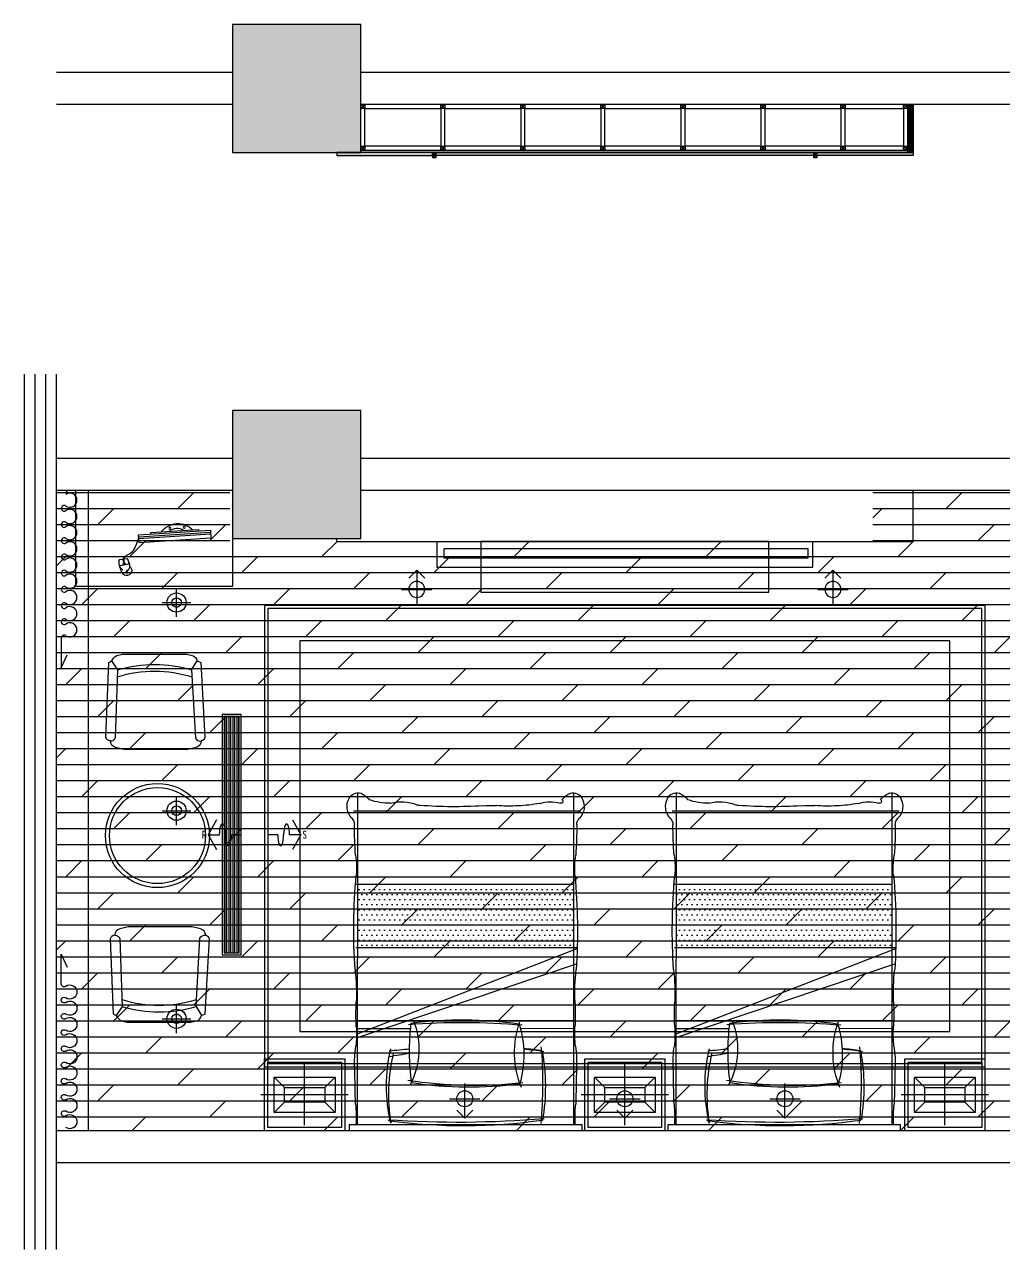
# Model space of a CAD drawing. Extents: x -153478 to 95136, y -45571 to 574449.
# Drawn here: x 16191 to 22313, y 27174 to 34826 of the extents above; entities that cross this region are included whole.
import ezdxf

# ---------------------------------------------------------------- set-up
doc = ezdxf.new("R2010")
doc.units = 0
doc.header["$LTSCALE"] = 10
doc.header["$MEASUREMENT"] = 0
doc.linetypes.add('DASH', pattern=[0.35, 0.25, -0.1])
doc.layers.get('0').update_dxf_attribs({"linetype": 'CONTINUOUS'})
for name, color, linetype in [('A 固定家具', 43, 'CONTINUOUS'), ('A 活动家具', 43, 'CONTINUOUS'), ('A 装饰完成面', 6, 'CONTINUOUS'), ('A建筑墙体', 160, 'CONTINUOUS'), ('A建筑窗户', 136, 'CONTINUOUS'), ('COLUMN', 9, 'CONTINUOUS'), ('C地面分格', 136, 'CONTINUOUS'), ('D天花分格', 136, 'CONTINUOUS'), ('D天花灯具', 1, 'CONTINUOUS'), ('K窗帘线', 43, 'CONTINUOUS'), ('PUB_HATCH', 251, 'CONTINUOUS')]:
    doc.layers.add(name, color=color, linetype=linetype)
doc.styles.add('-宋体', font='simhei.ttf', dxfattribs={"width": 0.8})

# ---------------------------------------------------------------- blocks, each defined once
blk = doc.blocks.new('_FZH')
at = {"color": 160}
blk.add_lwpolyline([(-0.5, -0.5), (0.5, -0.5), (0.5, 0.5), (-0.5, 0.5)], close=True, dxfattribs=at)
at = {"layer": 'PUB_HATCH', "color": 8}
blk.add_solid([(-0.5, -0.5), (0.5, -0.5), (-0.5, 0.5), (0.5, 0.5)], dxfattribs=at)
blk = doc.blocks.new('A$C75CF46B5')
at = {"color": 148, "linetype": 'ByBlock'}
for p, q in [((0, 30), (20, 0)), ((0, 0), (20, 30))]:
    blk.add_line(p, q, dxfattribs=at)
at = {"color": 136}
blk.add_lwpolyline([(0, 0), (20, 0), (20, 30), (0, 30)], close=True, dxfattribs=at)
blk = doc.blocks.new('DRAPES2')
at = {"layer": 'K窗帘线', "color": 43}
for p, q in [((0, 0), (82, 37.3)), ((186.3, 0), (0, 0))]:
    blk.add_line(p, q, dxfattribs=at)
at = {"layer": 'K窗帘线', "color": 43, "linetype": 'ByBlock', "extrusion": (0, 0, -1)}
for centre, major_axis, start_param, end_param in [((236.9, 53.6), (-31.3, 31.3), 4.8823, 7.06864), ((236.9, 53.6), (-31.3, 31.3), 0.785455, 2.971795), ((338.2, 53.5), (31.3, 31.3), 3.311504, 5.497844), ((338.2, 53.5), (-31.3, 31.3), 0.785455, 2.971795), ((439.4, 53.5), (-31.3, 31.3), 4.8823, 7.06864), ((439.4, 53.5), (-31.3, 31.3), 0.785455, 2.971795), ((540.7, 53.5), (31.3, 31.3), 3.311504, 5.497844), ((540.7, 53.5), (31.3, 31.3), -0.785341, 1.400999), ((641.9, 53.5), (-31.3, 31.3), 4.8823, 7.06864), ((641.9, 53.5), (-31.3, 31.3), 0.785455, 2.971795), ((743.2, 53.5), (31.3, 31.3), 3.311504, 5.497844), ((743.2, 53.5), (-31.3, 31.3), 0.785455, 2.971795), ((844.4, 53.5), (-31.3, 31.3), 4.8823, 7.06864), ((844.4, 53.5), (-31.3, 31.3), 0.785455, 2.971795), ((945.7, 53.5), (31.3, 31.3), 3.311504, 5.497844), ((945.7, 53.5), (31.3, 31.3), -0.785341, 1.400999), ((186.3, 17.8), (-12.6, 12.6), 1.740708, 3.927048), ((287.6, 17.7), (-12.6, 12.6), 1.740708, 6.113388), ((388.8, 17.7), (-12.6, 12.6), 1.740708, 6.113388), ((490.1, 17.7), (12.6, 12.6), 0.169911, 4.542591), ((591.3, 17.7), (12.6, 12.6), 2.356251, 4.542591), ((591.3, 17.7), (-12.6, 12.6), 1.740708, 3.927048), ((692.6, 17.7), (-12.6, 12.6), 1.740708, 6.113388), ((793.8, 17.7), (-12.6, 12.6), 1.740708, 6.113388), ((895.1, 17.7), (12.6, 12.6), 0.169911, 4.542591), ((996.3, 17.7), (12.6, 12.6), 2.356251, 4.542591)]:
    blk.add_ellipse(centre, major_axis=major_axis, ratio=1, start_param=start_param, end_param=end_param, dxfattribs=at)
at = {"layer": 'K窗帘线', "color": 43, "extrusion": (0, 0, -1)}
for centre, major_axis, start_param, end_param in [((1046.7, 53.5), (-31.3, 31.3), 4.8823, 7.06864), ((1046.7, 53.5), (-31.3, 31.3), 0.785455, 2.971795), ((996.1, 17.7), (-12.6, 12.6), 1.740708, 3.927048)]:
    blk.add_ellipse(centre, major_axis=major_axis, ratio=1, start_param=start_param, end_param=end_param, dxfattribs=at)
blk = doc.blocks.new('A$C009A5797')
at = {"layer": 'A 活动家具', "linetype": 'Continuous'}
h = blk.add_hatch(dxfattribs=at)
h.set_pattern_fill('DOTS', color=256, scale=20, style=0)
h.set_pattern_definition([(0, (-14785.876, -183188.47), (15.875, 31.75), [0, -31.75])])
h.paths.add_polyline_path([(672.9, -1541.3), (672.9, -1145.3), (-673.9, -1145.3), (-673.5, -1541.3)])
for p, q in [((725, 0), (-725, 0)), ((-675, -40), (-672.9, -2109)), ((675, -40), (675, -2109)), ((-675.5, -584), (698.3, -1046)), ((-674.4, -606.6), (697, -1139.8)), ((-343.4, -637.4), (-674.4, -637)), ((-672.3, -688.7), (684.7, -688.7)), ((682.6, -638.4), (342.8, -638)), ((-685, -1145.3), (697.2, -1145.3)), ((-684, -1541.3), (672.9, -1541.3)), ((-700.4, -2000), (719.1, -2000))]:
    blk.add_line(p, q, dxfattribs=at)
blk.add_lwpolyline([(-725, 0), (-725, -40), (725, -40), (725, 0)], dxfattribs=at)
for centre, radius, start, end in [((-1575.9, -84.9), 892.2, 354.75915, 2.88184), ((514.2, -279.6), 1008.3, 166.76262, 193.379), ((-51, -6579.3), 6526.4, 85.23673, 93.81934), ((599.9, -228), 1080.4, 170.47988, 193.86928), ((-11.9, -3494.1), 3463.6, 81.8348, 97.77169), ((-2123.1, -295.6), 2604, 354.96355, 5.51745), ((-727.6, -275.4), 1225.7, 349.36162, 9.85155), ((1454.2, -87.4), 770.7, 176.47614, 185.88287), ((20492.4, -723.8), 21187.2, 178.49238, 179.10433), ((-20492.3, -723.8), 21187.2, 0.89567, 1.50762), ((54.9, -3054.3), 2771.3, 83.74761, 98.62019), ((1139.9, -495.6), 1490.1, 172.44671, 186.84862), ((-767.7, -510.6), 476.4, 338.04758, 28.07993), ((22.2, -2611), 2339.1, 82.24544, 98.83963), ((872.6, -487.9), 567.4, 157.46258, 199.88393), ((-291.9, -474.8), 655.3, 342.85913, 16.07365), ((-115.7, -432.5), 577.9, 176.03666, 189.53314), ((115.8, -432.5), 577.9, 350.46686, 3.96334), ((-1479.3, -606), 797.5, 356.782, 5.59148), ((139.9, 3088.4), 3606.5, 260.12572, 262.19158), ((33.1, 4425), 4951.6, 264.086, 265.56212), ((152.3, 1590), 2116.7, 275.68835, 278.8235), ((222.3, 1099.5), 1617.7, 274.96667, 279.48606), ((1479.4, -606), 797.5, 174.40852, 183.218), ((812.5, -727.1), 1497.5, 177.0776, 182.9224), ((-20.9, 3860), 4537.3, 265.74423, 274.74094), ((-21.5, 1703.9), 2398.4, 262.38074, 278.53307), ((-812.4, -727.1), 1497.5, 357.0776, 2.9224), ((-1978.3, -856.8), 1296.3, 353.33019, 2.35813), ((1978.5, -856.8), 1296.3, 177.64187, 186.66981), ((3140.5, -1251.1), 3839, 176.3593, 185.15102), ((-3140.3, -1251.1), 3839, 354.84898, 3.6407), ((-1189.8, -1640.2), 508.8, 350.76993, 5.00453), ((1190, -1640.2), 508.8, 174.99547, 189.23007), ((1981.4, -1910.5), 2675.7, 175.95616, 180.02809), ((-1981.3, -1910.5), 2675.7, 359.97191, 4.04384), ((-748.6, -1913.1), 54.3, 313.7565, 1.4444), ((748.7, -1913.1), 54.3, 178.5556, 226.2435), ((-635.8, -2025.5), 104.9, 135.78413, 208.72126), ((636, -2025.5), 104.9, 331.27874, 44.21587), ((-483.6, -2398.1), 350.7, 87.74964, 109.64634), ((-403.9, -1777.3), 278.3, 256.29612, 291.05605), ((-335.5, -1849.1), 190.6, 279.54829, 285.67625), ((-71.6, -4861.5), 2836.9, 86.41809, 94.29456), ((168.1, -1228), 804.6, 265.54391, 271.72422), ((273.7, -2953.2), 924.5, 86.58351, 95.04736), ((293.2, -2953.2), 923.5, 79.4443, 87.79245), ((531.4, -1822), 233.7, 252.81922, 285.00129), ((596.7, -2057.8), 11.2, 296.22056, 115.59262), ((-672.3, -2050.4), 61.1, 204.65516, 287.05817), ((-709.4, -1983.4), 137, 293.70607, 321.95597), ((709.6, -1983.5), 137, 218.04403, 246.29393), ((672.4, -2050.4), 61.1, 252.94183, 335.34484)]:
    blk.add_arc(centre, radius, start, end, dxfattribs=at)
blk = doc.blocks.new('600x450床头几')
at = {"layer": 'A 活动家具', "color": 8, "linetype": 'Continuous'}
for p, q in [((-50, -190), (-50, 190)), ((-175, 45), (-240, 110)), ((75, 45), (140, 110)), ((222.8, 0), (-322.8, 0)), ((-175, -45), (-240, -110)), ((75, -45), (140, -110))]:
    blk.add_line(p, q, dxfattribs=at)
at = {"layer": 'A 活动家具', "linetype": 'Continuous'}
for points in [[(200, 225), (200, -225), (-300, -225), (-300, 225)], [(180, 205), (180, -205), (-280, -205), (-280, 205)], [(140, -110), (-240, -110), (-240, 110), (140, 110)]]:
    blk.add_lwpolyline(points, close=True, dxfattribs=at)
at = {"layer": 'A 活动家具', "color": 8, "linetype": 'Continuous'}
blk.add_lwpolyline([(75, -45), (-175, -45), (-175, 45), (75, 45)], close=True, dxfattribs=at)
blk = doc.blocks.new('QRQR')
at = {"layer": 'A 活动家具', "linetype": 'Continuous'}
for p, q in [((-230.2, -97.6), (-266.4, -42.7)), ((231.9, -98.3), (266.4, -42.7))]:
    blk.add_line(p, q, dxfattribs=at)
blk.add_lwpolyline([(-191.6, -596.5), (-217.7, -590), (-243.8, -583.5, -0.344151), (-275.6, -542.7, -0.318714), (-303.8, -519.8), (-286.5, -51.7), (-266.4, -42.7, -0.164168), (-235.1, -8.9), (-199.7, 0), (199.7, 0), (235.1, -8.9, -0.298595), (266.4, -42.7), (288.2, -52.5), (315, -520.5, -0.274063), (291.9, -542.7, -0.344151), (260, -583.5), (207.8, -596.5), (-191.6, -596.5)], format="xyb", close=True, dxfattribs=at)
blk.add_lwpolyline([(-275.6, -542.7, 0.318714), (-244.7, -523.6), (-230.2, -97.6, -0.143237), (231.9, -98.3), (255.9, -524.4, 0.364606), (291.9, -542.7)], format="xyb", dxfattribs=at)
at = {"layer": 'A 活动家具', "linetype": 'Continuous', "extrusion": (-1.0584e-16, -3.00163e-16, -1)}
blk.add_ellipse((-0.4, -887.8), major_axis=(600.9, 499.9), ratio=1, start_param=-1.177212, end_param=-0.571226, dxfattribs=at)
blk = doc.blocks.new('QBLOCK2008041212054960')
at = {"layer": 'A 活动家具'}
for p, q in [((-264.3, 158.3, -1040), (172.8, 51.4, -1040)), ((-261.9, 168, -1040), (175.2, 61.1, -1040)), ((-184.5, 174.8, -1040), (-186.9, 165.1, -1040)), ((106.9, 103.6, -1040), (-184.5, 174.8, -1040)), ((104.5, 93.9, -1040), (106.9, 103.6, -1040)), ((207.1, -105, -1040), (201, -117.3, -1040)), ((201, -117.3, -1040), (203.1, -118.5, -1040)), ((219.3, -85.2, -1040), (205.2, -113.3, -1040)), ((261.8, -134.2, -1040), (205.2, -113.3, -1040)), ((207.1, -105, -1040), (208.9, -105.9, -1040)), ((267, -98, -1040), (225.5, -82.7, -1040)), ((234.3, -120.4, -1040), (233, -123.6, -1040)), ((239.3, -108.8, -1040), (237, -114.1, -1040)), ((247.2, -90.7, -1040), (245.6, -94.3, -1040))]:
    blk.add_line(p, q, dxfattribs=at)
at = {"layer": 'A 活动家具', "elevation": -1040}
blk.add_lwpolyline([(-258.3, 182.6), (-270.2, 134), (166.9, 27.1), (178.8, 75.7)], close=True, dxfattribs=at)
at = {"layer": 'A 活动家具'}
for centre in [(-94.4, 172.3, -1040), (-6.2, 150.7, -1040)]:
    blk.add_circle(centre, 6.6, dxfattribs=at)
for centre, radius, start, end in [((-72.4, 61.1, -1040), 128.4, 27.03317, 125.48048), ((-62.9, 90.3, -1040), 69.4, 36.32293, 116.19072), ((214.3, -155.9, -1040), 33.4, 171.1828, 247.4847), ((253.4, -136, -1040), 53.3, 164.76817, 205.26714), ((253.4, -136, -1040), 53.3, 154.76293, 164.76817), ((181.3, -161.7, -1040), 27.9, 333.84389, 25.10416), ((181.3, -161.7, -1040), 30.9, 334.41458, 18.50856), ((223.8, -87.4, -1040), 5, 69.71217, 153.2894), ((112.7, -77.2, -1040), 159.6, 321.12939, 350.49259), ((214.7, -114.2, -1040), 51.2, 296.42725, 336.99947), ((265.2, -102.7, -1040), 5, 350.49259, 69.71217), ((213.6, -160.9, -1040), 28.6, 244.82124, 324.86169)]:
    blk.add_arc(centre, radius, start, end, dxfattribs=at)
for centre, major_axis in [((236, -117.4, -1040), (-7.45, 2.72)), ((242.5, -101.6, -1040), (3.15, 7.28))]:
    blk.add_ellipse(centre, major_axis=major_axis, ratio=0.432067, dxfattribs=at)
for points, knots in [([(247.2, -90.7, -1040), (238.3, -78.1, -1040), (237.2, -65.2, -1040), (204.9, -47.5, -1040), (184.5, -12.3, -1040), (174, 56.2, -1040)], [0, 0, 0, 0, 54.549651, 126.009239, 156.340807, 156.340807, 156.340807, 156.340807]), ([(202, -122, -1040), (200.5, -124.3, -1040), (196.4, -129.2, -1040), (190.1, -135.8, -1040), (183.8, -142.6, -1040), (181.8, -148.2, -1040), (181.3, -150.8, -1040)], [9.51244, 9.51244, 9.51244, 9.51244, 17.355242, 27.460135, 36.892546, 44.800695, 44.800695, 44.800695, 44.800695])]:
    blk.add_open_spline(points, degree=3, knots=knots, dxfattribs=at)
blk = doc.blocks.new('暗装射灯(角度可调)')
at = {"color": 8, "linetype": 'ByBlock'}
for p, q in [((0, -1.9), (0, 1.9)), ((2.4, 0), (-1.9, 0))]:
    blk.add_line(p, q, dxfattribs=at)
blk.add_lwpolyline([(1.4, 1), (2.4, 0), (1.4, -1)], dxfattribs=at)
at = {"color": 0, "linetype": 'ByBlock'}
blk.add_circle((0, 0), 1, dxfattribs=at)
blk = doc.blocks.new('*U62')
at = {"xscale": 50, "yscale": 50, "zscale": 50}
blk.add_blockref('暗装射灯(角度可调)', (27895.3, -2006.6), dxfattribs=at)
blk = doc.blocks.new('暗装筒灯')
at = {"color": 8}
for p, q in [((0, -90), (0, 90)), ((-90, 0), (90, 0))]:
    blk.add_line(p, q, dxfattribs=at)
blk.add_circle((0, 0), 60)
blk.add_circle((0, 0), 30, dxfattribs=at)
blk = doc.blocks.new('*U66')
blk.add_blockref('暗装筒灯', (0, 0))
blk = doc.blocks.new('*U653')
at = {"color": 8}
for p, q in [((-737.5, 42.5), (737.5, 42.5)), ((-737.5, 32.5), (737.5, 32.5)), ((-737.5, 17.5), (737.5, 17.5)), ((-737.5, 7.5), (737.5, 7.5)), ((-737.5, -7.5), (737.5, -7.5)), ((-737.5, -17.5), (737.5, -17.5)), ((-737.5, -32.5), (737.5, -32.5)), ((-737.5, -42.5), (737.5, -42.5))]:
    blk.add_line(p, q, dxfattribs=at)
for points in [[(750, 60), (-750, 60), (-750, -60), (750, -60)], [(737.5, 47.5), (-737.5, 47.5), (-737.5, -47.5), (737.5, -47.5)]]:
    blk.add_lwpolyline(points, close=True)
blk = doc.blocks.new('出风方向图例')
blk.add_line((62.2, 0), (0, 0))
for points in [[(154.2, 92.4), (207, 0), (154.2, -92.4)], [(207, 0), (135.3, 0)]]:
    blk.add_lwpolyline(points)
for centre, major_axis in [((80.4, 0), (0, -68.6)), ((117, 0), (0, 68.6))]:
    blk.add_ellipse(centre, major_axis=major_axis, ratio=0.266667, start_param=4.712389, end_param=7.853982)
at = {"color": 0, "linetype": 'ByBlock', "style": '-宋体', "width": 0.85}
blk.add_attdef('出风方向', (215.1, -25.1), '', height=50, dxfattribs=at)
blk = doc.blocks.new('A$C05A77B55')
at = {"layer": 'C地面分格', "linetype": 'ByBlock'}
h = blk.add_hatch(dxfattribs=at)
h.set_pattern_fill('DOLMIT', color=148, scale=400)
h.set_pattern_definition([(0, (8649.1, -8297.36), (0, 100), []), (45, (8649.1, -8297.36), (-200, 200), [141.421, -282.843])])
edge = h.paths.add_edge_path()
edge.add_line((8900, 4375.3), (8900, 3275.3))
edge.add_line((8900, 3275.3), (7000, 3275.3))
edge.add_line((7000, 3275.3), (7000, 975.3))
edge.add_line((7000, 975.3), (200, 975.3))
edge.add_line((200, 975.3), (200, 4975.3))
edge.add_line((200, 4975.3), (1282, 4975.3))
edge.add_line((1282, 4975.3), (1282, 4657.3))
edge.add_line((1282, 4657.3), (5300, 4657.3))
edge.add_line((5300, 4657.3), (5300, 4975.3))
edge.add_line((5300, 4975.3), (8400, 4975.3))
edge.add_line((8400, 4975.3), (8400, 4375.3))
edge.add_line((8400, 4375.3), (8900, 4375.3))
at = {"layer": 'A 固定家具', "linetype": 'DASH'}
blk.add_lwpolyline([(2621, 4613.3), (4894, 4613.3), (4894, 4553.3), (2621, 4553.3)], close=True, dxfattribs=at)
at = {"layer": 'A 活动家具'}
blk.add_lwpolyline([(1300, 4975.3), (1300, 4375.3), (320, 4375.3), (320, 4975.3)], dxfattribs=at)
blk.add_lwpolyline([(4650, 4339.3), (4650, 4657.3), (2850, 4657.3), (2850, 4339.3)], close=True, dxfattribs=at)
for radius in [325, 300]:
    blk.add_circle((830.6, 2819.6), radius, dxfattribs=at)
at = {"layer": 'A 装饰完成面'}
blk.add_line((1950, 4657.3), (1950, 4675.3), dxfattribs=at)
blk.add_lwpolyline([(1950, 4657.3), (5550, 4657.3), (5550, 4975.3)], dxfattribs=at)
at = {"layer": 'A建筑墙体'}
for p, q in [((1300, 5175.3), (200, 5175.3)), ((8300, 5175.3), (2100, 5175.3)), ((1300, 4975.3), (200, 4975.3)), ((8400, 4975.3), (2100, 4975.3)), ((8300, 975.3), (200, 975.3)), ((8300, 775.3), (200, 775.3))]:
    blk.add_line(p, q, dxfattribs=at)
at = {"layer": 'A建筑窗户', "color": 136}
for p, q in [((0, 5075.3), (0, 5701.4)), ((66.7, 5075.3), (66.7, 5701.4)), ((133.3, 5075.3), (133.3, 5701.4)), ((200, 5075.3), (200, 5701.4)), ((0, 875.3), (0, 5075.3)), ((66.7, 875.3), (66.7, 5075.3)), ((133.3, 875.3), (133.3, 5075.3)), ((200, 875.3), (200, 5075.3)), ((0, 234), (0, 875.3)), ((66.7, 234), (66.7, 875.3)), ((133.3, 234), (133.3, 875.3)), ((200, 234), (200, 875.3))]:
    blk.add_line(p, q, dxfattribs=at)
at = {"layer": 'D天花分格', "linetype": 'ByBlock'}
for points in [[(400, 975.3), (400, 4975.3)], [(2575, 4657.3), (2575, 4497.3), (4925, 4497.3), (4925, 4657.3)]]:
    blk.add_lwpolyline(points, dxfattribs=at)
for points in [[(1500, 1375.3), (6000, 1375.3), (6000, 4257.3), (1500, 4257.3)], [(1520, 1395.3), (5980, 1395.3), (5980, 4237.3), (1520, 4237.3)], [(1720, 1595.3), (5780, 1595.3), (5780, 4037.3), (1720, 4037.3)]]:
    blk.add_lwpolyline(points, close=True, dxfattribs=at)
at = {"layer": 'A 活动家具', "linetype": 'Continuous', "xscale": -1, "rotation": 349.8817317012442}
blk.add_blockref('QBLOCK2008041212054960', (875.3, 4593, 1040), dxfattribs=at)
at = {"layer": 'A 活动家具'}
for name, p in [('QRQR', (812.3, 3953.5)), ('600x450床头几', (1800, 1200.3)), ('600x450床头几', (3800, 1200.3)), ('600x450床头几', (5798.9, 1200.3))]:
    blk.add_blockref(name, p, dxfattribs=at)
at = {"layer": 'A 活动家具', "xscale": -1, "rotation": 180}
for name, p in [('A$C009A5797', (2755.4, 975.3)), ('A$C009A5797', (4745, 975.3)), ('QRQR', (839.8, 1654))]:
    blk.add_blockref(name, p, dxfattribs=at)
at = {"layer": 'COLUMN', "color": 3, "xscale": 799.9999999986271, "yscale": 799.9962022249175, "zscale": 799.9962022249176, "rotation": 269.9999999463837}
blk.add_blockref('_FZH', (1700, 5075.3), dxfattribs=at)
at = {"layer": 'D天花灯具', "xscale": -1, "rotation": 270}
for p in [(4456.6, -23538), (7056.6, -23538)]:
    blk.add_blockref('*U62', p, dxfattribs=at)
at = {"layer": 'D天花灯具'}
for p in [(950, 4275.3), (950, 2975.3), (950, 1675.3)]:
    blk.add_blockref('*U66', p, dxfattribs=at)
at = {"layer": 'D天花灯具', "rotation": 270}
for name, p in [('*U653', (1293.9, 2825.3)), ('*U62', (4756.6, 29070.6)), ('*U62', (5756.6, 29070.6)), ('*U62', (6756.6, 29070.6))]:
    blk.add_blockref(name, p, dxfattribs=at)
at = {"layer": 'D天花灯具'}
ref = blk.add_blockref('出风方向图例', (1353.9, 2825.3), dxfattribs=dict(at, xscale=-1))
ref.add_attrib('出风方向', 'R', (1107.5, 2800.2), dxfattribs={"layer": '0', "color": 0, "linetype": 'ByBlock', "height": 50, "style": '-宋体', "width": 0.85})
blk.add_blockref('出风方向图例', (1520, 2825.3), dxfattribs=at).add_auto_attribs({'出风方向': 'S'})
at = {"layer": 'K窗帘线', "xscale": -1, "rotation": 270}
blk.add_blockref('DRAPES2', (230, 3867.8), dxfattribs=at)
at = {"layer": 'K窗帘线', "rotation": 270}
blk.add_blockref('DRAPES2', (230, 2079.5), dxfattribs=at)

msp = doc.modelspace()

# ---------------------------------------------------------------- hatches: boundary and pattern name
at = {"linetype": 'ByBlock'}
h = msp.add_hatch(dxfattribs=at)
h.set_pattern_fill('CORK', color=148, scale=20, angle=-90)
h.set_pattern_definition([(270, (-297377.006, 559550.5333), (2.5, -1e-15), []), (45, (-297378.256, 559549.283), (-4.99999999, 4.99999999), [3.53553392, -3.53553392]), (45, (-297378.256, 559548.658), (-4.99999999, 4.99999999), [3.53553392, -3.53553392]), (45, (-297378.256, 559548.033), (-4.99999999, 4.99999999), [3.53553392, -3.53553392])])
h.paths.add_polyline_path([(21708.2, 34026.1), (21708.2, 34326.1), (21723.2, 34326.1), (21723.2, 34026.1)])
h = msp.add_hatch(dxfattribs=at)
h.set_pattern_fill('CORK', color=148, scale=20, angle=-90)
h.set_pattern_definition([(270, (-297359.006, 559550.5333), (2.5, -1e-15), []), (45, (-297360.256, 559549.283), (-4.99999999, 4.99999999), [3.53553392, -3.53553392]), (45, (-297360.256, 559548.658), (-4.99999999, 4.99999999), [3.53553392, -3.53553392]), (45, (-297360.256, 559548.033), (-4.99999999, 4.99999999), [3.53553392, -3.53553392])])
h.paths.add_polyline_path([(21723.2, 34026.1), (21723.2, 34326.1), (21741.2, 34326.1), (21741.2, 34026.1)])
h = msp.add_hatch(dxfattribs=at)
h.set_pattern_fill('CORK', color=148, scale=20, angle=-180)
h.set_pattern_definition([(180, (546829.9456, 353108.3797), (-2e-15, -2.5), []), (315, (546828.6956, 353109.63), (4.99999999, 4.99999999), [3.53553392, -3.53553392]), (315, (546828.0706, 353109.63), (4.99999999, 4.99999999), [3.53553392, -3.53553392]), (315, (546827.4456, 353109.63), (4.99999999, 4.99999999), [3.53553392, -3.53553392])])
h.paths.add_polyline_path([(18740.2, 34026.1), (18141.2, 34026.1), (18141.2, 34008.1), (18740.2, 34008.1)])
h = msp.add_hatch(dxfattribs=at)
h.set_pattern_fill('CORK', color=148, scale=20, angle=-180)
h.set_pattern_definition([(180, (546682.6343, 353126.3797), (-2e-15, -2.5), []), (315, (546681.384, 353127.63), (4.99999999, 4.99999999), [3.53553392, -3.53553392]), (315, (546680.759, 353127.63), (4.99999999, 4.99999999), [3.53553392, -3.53553392]), (315, (546680.134, 353127.63), (4.99999999, 4.99999999), [3.53553392, -3.53553392])])
h.paths.add_polyline_path([(18291.2, 34041.1), (21708.2, 34041.1), (21708.2, 34026.1), (18291.2, 34026.1)])
h = msp.add_hatch(dxfattribs=at)
h.set_pattern_fill('ANSI31', color=6, scale=10)
h.set_pattern_definition([(45, (-101, 0), (-0.883883476, 0.883883476), [])])
h.paths.add_polyline_path([(18741.2, 34026.1), (18740.2, 34026.1), (18740.2, 33995.1), (18762.2, 33995.1), (18762.2, 34026.1), (18761.2, 34026.1), (18761.2, 34025.1), (18761.2, 33996.1), (18741.2, 33996.1), (18741.2, 34025.1)])
h = msp.add_hatch(dxfattribs=at)
h.set_pattern_fill('CORK', color=148, scale=20, angle=-180)
h.set_pattern_definition([(180, (546082.6343, 353108.3797), (-2e-15, -2.5), []), (315, (546081.384, 353109.63), (4.99999999, 4.99999999), [3.53553392, -3.53553392]), (315, (546080.759, 353109.63), (4.99999999, 4.99999999), [3.53553392, -3.53553392]), (315, (546080.134, 353109.63), (4.99999999, 4.99999999), [3.53553392, -3.53553392])])
h.paths.add_polyline_path([(18762.2, 34026.1), (21120.2, 34026.1), (21120.2, 34008.1), (18762.2, 34008.1)])
h = msp.add_hatch(dxfattribs=at)
h.set_pattern_fill('ANSI31', color=6, scale=10)
h.set_pattern_definition([(45, (429.999, -4e-07), (-0.883883476, 0.883883476), [])])
h.paths.add_polyline_path([(21121.2, 34026.1), (21120.2, 34026.1), (21120.2, 33995.1), (21142.2, 33995.1), (21142.2, 34026.1), (21141.2, 34026.1), (21141.2, 34025.1), (21141.2, 33996.1), (21121.2, 33996.1), (21121.2, 34025.1)])
h = msp.add_hatch(dxfattribs=at)
h.set_pattern_fill('CORK', color=148, scale=20, angle=-180)
h.set_pattern_definition([(180, (546682.6343, 353108.3797), (-2e-15, -2.5), []), (315, (546681.384, 353109.63), (4.99999999, 4.99999999), [3.53553392, -3.53553392]), (315, (546680.759, 353109.63), (4.99999999, 4.99999999), [3.53553392, -3.53553392]), (315, (546680.134, 353109.63), (4.99999999, 4.99999999), [3.53553392, -3.53553392])])
h.paths.add_polyline_path([(21142.2, 34026.1), (21741.2, 34026.1), (21741.2, 34008.1), (21142.2, 34008.1)])

# ---------------------------------------------------------------- linework, layer by layer
at = {"color": 148, "linetype": 'ByBlock'}
for p, q in [((18317.1, 34302.1), (18291.2, 34326.1)), ((18291.2, 34302.1), (18317.1, 34326.1)), ((18817.1, 34302.1), (18791.2, 34326.1)), ((18791.2, 34302.1), (18817.1, 34326.1)), ((19317.1, 34302.1), (19291.2, 34326.1)), ((19291.2, 34302.1), (19317.1, 34326.1)), ((19817.1, 34302.1), (19791.2, 34326.1)), ((19791.2, 34302.1), (19817.1, 34326.1)), ((20317.1, 34302.1), (20291.2, 34326.1)), ((20291.2, 34302.1), (20317.1, 34326.1)), ((20817.1, 34302.1), (20791.2, 34326.1)), ((20791.2, 34302.1), (20817.1, 34326.1)), ((21317.1, 34302.1), (21291.2, 34326.1)), ((21291.2, 34302.1), (21317.1, 34326.1)), ((21708.2, 34302.1), (21682.3, 34326.1)), ((21682.3, 34302.1), (21708.2, 34326.1)), ((18317.1, 34041.1), (18291.2, 34065.2)), ((18291.2, 34041.1), (18317.1, 34065.2)), ((18817.1, 34041.1), (18791.2, 34065.2)), ((18791.2, 34041.1), (18817.1, 34065.2)), ((19317.1, 34041.1), (19291.2, 34065.2)), ((19291.2, 34041.1), (19317.1, 34065.2)), ((19817.1, 34041.1), (19791.2, 34065.2)), ((19791.2, 34041.1), (19817.1, 34065.2)), ((20317.1, 34041.1), (20291.2, 34065.2)), ((20291.2, 34041.1), (20317.1, 34065.2)), ((20817.1, 34041.1), (20791.2, 34065.2)), ((20791.2, 34041.1), (20817.1, 34065.2)), ((21317.1, 34041.1), (21291.2, 34065.2)), ((21291.2, 34041.1), (21317.1, 34065.2)), ((21708.2, 34041.1), (21682.3, 34065.2)), ((21682.3, 34041.1), (21708.2, 34065.2))]:
    msp.add_line(p, q, dxfattribs=at)
at = {"color": 136}
for points in [[(18291.2, 34326.1), (18317.1, 34326.1), (18317.1, 34302.1), (18291.2, 34302.1)], [(18791.2, 34326.1), (18817.1, 34326.1), (18817.1, 34302.1), (18791.2, 34302.1)], [(19291.2, 34326.1), (19317.1, 34326.1), (19317.1, 34302.1), (19291.2, 34302.1)], [(19791.2, 34326.1), (19817.1, 34326.1), (19817.1, 34302.1), (19791.2, 34302.1)], [(20291.2, 34326.1), (20317.1, 34326.1), (20317.1, 34302.1), (20291.2, 34302.1)], [(20791.2, 34326.1), (20817.1, 34326.1), (20817.1, 34302.1), (20791.2, 34302.1)], [(21291.2, 34326.1), (21317.1, 34326.1), (21317.1, 34302.1), (21291.2, 34302.1)], [(21682.3, 34326.1), (21708.2, 34326.1), (21708.2, 34302.1), (21682.3, 34302.1)], [(18291.2, 34065.2), (18317.1, 34065.2), (18317.1, 34041.1), (18291.2, 34041.1)], [(18791.2, 34065.2), (18817.1, 34065.2), (18817.1, 34041.1), (18791.2, 34041.1)], [(19291.2, 34065.2), (19317.1, 34065.2), (19317.1, 34041.1), (19291.2, 34041.1)], [(19791.2, 34065.2), (19817.1, 34065.2), (19817.1, 34041.1), (19791.2, 34041.1)], [(20291.2, 34065.2), (20317.1, 34065.2), (20317.1, 34041.1), (20291.2, 34041.1)], [(20791.2, 34065.2), (20817.1, 34065.2), (20817.1, 34041.1), (20791.2, 34041.1)], [(21291.2, 34065.2), (21317.1, 34065.2), (21317.1, 34041.1), (21291.2, 34041.1)], [(21682.3, 34065.2), (21708.2, 34065.2), (21708.2, 34041.1), (21682.3, 34041.1)]]:
    msp.add_lwpolyline(points, close=True, dxfattribs=at)
at = {"color": 148, "linetype": 'ByBlock'}
for points in [[(18317.1, 34302.1), (18791.2, 34302.1), (18791.2, 34065.2), (18317.1, 34065.2)], [(18817.1, 34302.1), (19291.2, 34302.1), (19291.2, 34065.2), (18817.1, 34065.2)], [(19317.1, 34302.1), (19791.2, 34302.1), (19791.2, 34065.2), (19317.1, 34065.2)], [(19817.1, 34302.1), (20291.2, 34302.1), (20291.2, 34065.2), (19817.1, 34065.2)], [(20317.1, 34302.1), (20791.2, 34302.1), (20791.2, 34065.2), (20317.1, 34065.2)], [(20817.1, 34302.1), (21291.2, 34302.1), (21291.2, 34065.2), (20817.1, 34065.2)], [(21317.1, 34302.1), (21682.3, 34302.1), (21682.3, 34065.2), (21317.1, 34065.2)]]:
    msp.add_lwpolyline(points, close=True, dxfattribs=at)
at = {"color": 6, "linetype": 'ByBlock'}
for points in [[(18741.2, 34026.1), (18740.2, 34026.1), (18740.2, 33995.1), (18762.2, 33995.1), (18762.2, 34026.1), (18761.2, 34026.1), (18761.2, 34025.1), (18761.2, 34025.1), (18761.2, 33996.1), (18741.2, 33996.1), (18741.2, 34025.1), (18741.2, 34025.1), (18741.2, 34026.1)], [(21121.2, 34026.1), (21120.2, 34026.1), (21120.2, 33995.1), (21142.2, 33995.1), (21142.2, 34026.1), (21141.2, 34026.1), (21141.2, 34025.1), (21141.2, 34025.1), (21141.2, 33996.1), (21121.2, 33996.1), (21121.2, 34025.1), (21121.2, 34025.1), (21121.2, 34026.1)]]:
    msp.add_lwpolyline(points, dxfattribs=at)
at = {"layer": 'A 装饰完成面'}
msp.add_lwpolyline([(18776.2, 34026.1), (21741.2, 34026.1), (21741.2, 34326.1)], dxfattribs=at)
at = {"layer": 'A建筑墙体'}
for p, q in [((17491.2, 34526.1), (16391.2, 34526.1)), ((24491.2, 34526.1), (18291.2, 34526.1)), ((17491.2, 34326.1), (16391.2, 34326.1)), ((24591.2, 34326.1), (18291.2, 34326.1))]:
    msp.add_line(p, q, dxfattribs=at)
at = {"layer": 'A建筑墙体', "color": 30}
for points in [[(21708.2, 34026.1), (21708.2, 34326.1), (21723.2, 34326.1), (21723.2, 34026.1)], [(18291.2, 34041.1), (21708.2, 34041.1), (21708.2, 34026.1), (18291.2, 34026.1)]]:
    msp.add_lwpolyline(points, close=True, dxfattribs=at)
at = {"layer": 'A建筑墙体', "color": 6}
for points in [[(21723.2, 34026.1), (21723.2, 34326.1), (21741.2, 34326.1), (21741.2, 34026.1)], [(18740.2, 34026.1), (18141.2, 34026.1), (18141.2, 34008.1), (18740.2, 34008.1)], [(18762.2, 34026.1), (21120.2, 34026.1), (21120.2, 34008.1), (18762.2, 34008.1)], [(21142.2, 34026.1), (21741.2, 34026.1), (21741.2, 34008.1), (21142.2, 34008.1)]]:
    msp.add_lwpolyline(points, close=True, dxfattribs=at)

# ---------------------------------------------------------------- block references
at = {"linetype": 'ByBlock'}
for name, p in [('A$C75CF46B5', (18741.2, 33996.1)), ('A$C75CF46B5', (21121.2, 33996.1)), ('A$C05A77B55', (16191.2, 26939.7))]:
    msp.add_blockref(name, p, dxfattribs=at)
at = {"layer": 'COLUMN', "color": 3, "xscale": 799.9999999986271, "yscale": 799.9962022249175, "zscale": 799.9962022249176, "rotation": 269.9999999463837}
msp.add_blockref('_FZH', (17891.2, 34426.1), dxfattribs=at)

doc.saveas('drawing.dxf')
